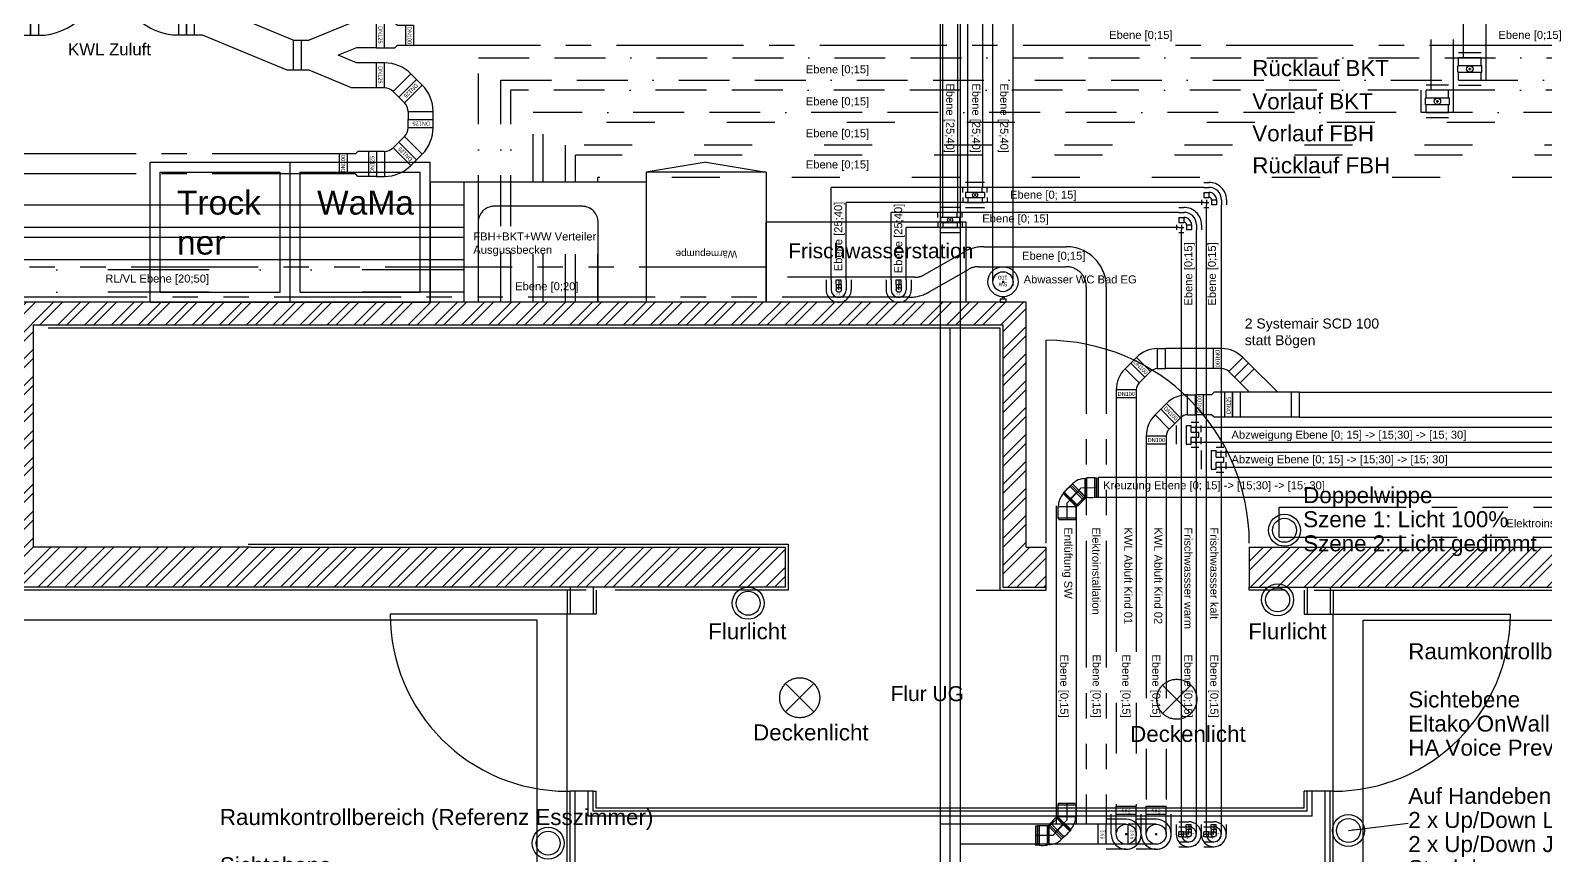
# Model space of a CAD drawing. Extents: x -4429 to 7335, y -4096 to 7109.
# Drawn here: x -209 to 549, y -2656 to -2243 of the extents above; entities that cross this region are included whole.
import ezdxf

# ---------------------------------------------------------------- set-up
doc = ezdxf.new("R2010")
doc.units = 0
doc.header["$LTSCALE"] = 2
for name, pattern in [('ACAD_ISO03W100', [30, 12, -18]), ('BORDER', [44.45, 12.7, -6.35, 12.7, -6.35, 0, -6.35]), ('CENTER', [50.8, 31.75, -6.35, 6.35, -6.35]), ('CENTERX2', [101.6, 63.5, -12.7, 12.7, -12.7]), ('DIVIDEX2', [63.5, 25.4, -12.7, 0, -12.7, 0, -12.7]), ('PHANTOM', [63.5, 31.75, -6.35, 6.35, -6.35, 6.35, -6.35]), ('PHL_THICK', [0])]:
    doc.linetypes.add(name, pattern=pattern)
doc.layers.get('0').update_dxf_attribs({"lineweight": 25})
for name, color, linetype, lineweight in [('Hilfslinien', 7, 'Continuous', 25), ('Konstruktionslinien', 4, 'Continuous', 25), ('Möbilierung ... Möbel ... Küche', 30, 'Continuous', 25), ('TGA ... Dämmung', 6, 'Continuous', 25), ('TGA ... Elektroinstallation', 30, 'PHANTOM', 25), ('TGA ... Elektroinstallation ... Beschreibung', 30, 'Continuous', 25), ('TGA ... Elektroinstallation ... Geräte', 30, 'Continuous', 25), ('TGA ... Frischwasser', 5, 'Continuous', 25), ('TGA ... Frischwasser ... Frischwasser kalt', 5, 'Continuous', 25), ('TGA ... Frischwasser ... Frischwasser warm', 1, 'Continuous', 25), ('TGA ... Heizung', 7, 'Continuous', 25), ('TGA ... Heizung ... Betonkernaktivierung ... Rücklauf', 5, 'BORDER', 25), ('TGA ... Heizung ... Betonkernaktivierung ... Vorlauf', 1, 'BORDER', 25), ('TGA ... Heizung ... Fußbodenheizung ... Rücklauf', 5, 'ACAD_ISO03W100', 25), ('TGA ... Heizung ... Fußbodenheizung ... Vorlauf', 1, 'ACAD_ISO03W100', 25), ('TGA ... Heizung ... Pufferspeicher', 7, 'Continuous', 25), ('TGA ... Heizung ... Pufferspeicher ... Rücklauf', 5, 'DIVIDEX2', 25), ('TGA ... Heizung ... Pufferspeicher ... Vorlauf', 1, 'DIVIDEX2', 25), ('TGA ... Heizung ... Wärmepumpenleitung ... Rücklauf', 5, 'FENCELINE2', 25), ('TGA ... Heizung ... Wärmepumpenleitung ... Vorlauf', 1, 'FENCELINE2', 25), ('TGA ... KWL ... Abluft', 1, 'CENTERX2', 25)]:
    doc.layers.add(name, color=color, linetype=linetype, lineweight=lineweight)
for name, color, linetype, lineweight, true_color in [('Information ... Raumbezeichnung', 20, 'Continuous', 25, 0xff5500), ('Möbilierung ... Möbel', 16, 'Continuous', 25, 0x800000), ('Möbilierung ... Türen', 16, 'Continuous', 25, 0x800000), ('Rohbau ... Holhwand', 136, 'Continuous', 25, 0x008080), ('Rohbau ... Innenputz', 216, 'Continuous', 25, 0x800080), ('Rohbau ... Mauerwerk', 12, 'Continuous', 25, 0xc40000), ('TGA ... Abwasser', 206, 'Continuous', 25, 0x55007f), ('TGA ... KWL', 160, 'Continuous', 25, 0x0055ff), ('TGA ... KWL ... Zuluft', 160, 'CENTER', 25, 0x0055ff)]:
    doc.layers.add(name, color=color, linetype=linetype, lineweight=lineweight, true_color=true_color)
doc.layers.add('TGA ... Montageraum', color=2, linetype='Continuous', lineweight=25, plot=False)
doc.styles.add('QCADDimTextStyle', font='')
doc.styles.add('textstyle0', font='ltypeshp.shx')
doc.styles.add('textstyle3', font='')
doc.styles.get('QCADDimTextStyle').set_extended_font_data('C059')
doc.styles.get('textstyle3').set_extended_font_data('Liberation Sans')
doc.linetypes.add('FENCELINE2', pattern='A,6.35,-2.54,["BOX",textstyle0,S=2.54,R=0,X=-2.54,Y=0],-2.54,25.4', length=36.83)
doc.dimstyles.new('QCADDimStyle', dxfattribs={"dimtxt": 5, "dimasz": 2.5, "dimexe": 1.25, "dimexo": 0.625, "dimtad": 1, "dimtoh": 1, "dimdec": 4, "dimdsep": 46, "dimtxsty": 'QCADDimTextStyle', "dimcen": 0.09, "dimclrt": 1, "dimadec": 0, "dimazin": 2, "dimtfac": 1, "dimtdec": 4, "dimtofl": 0, "dimtmove": 2, "dimatfit": 3, "dimfxl": 1, "dimtolj": 1, "dimtzin": 0, "dimarcsym": 0})

# ---------------------------------------------------------------- blocks, each defined once
blk = doc.blocks.new('Schmutzwasser DN100')
at = {"layer": 'Konstruktionslinien'}
for p, q in [((-0.5, 0), (0.5, 0)), ((0, -0.5), (0, 0.5))]:
    blk.add_line(p, q, dxfattribs=at)
at = {"layer": 'TGA ... Abwasser'}
blk.add_circle((0, 0), 5, dxfattribs=at)
at = {"layer": 'TGA ... Montageraum'}
for p, q in [((1.35, 10.3), (-1.35, 10.3)), ((-1.35, 8.5), (-1.35, 10.3)), ((1.35, 8.5), (-1.35, 8.5)), ((-0.5, 7.5), (-0.5, 8.5)), ((0.5, 8.5), (-0.5, 8.5)), ((0.5, 7.5), (0.5, 8.5)), ((1.35, 8.5), (1.35, 10.3)), ((0.5, 7.5), (-0.5, 7.5))]:
    blk.add_line(p, q, dxfattribs=at)
blk.add_circle((0, 0), 7.5, dxfattribs=at)
at = {"layer": 'TGA ... Abwasser', "insert": (-2.25, 2.36), "char_height": 5, "attachment_point": 1, "style": 'textstyle3'}
blk.add_mtext('\\H2;SW\\P100', dxfattribs=at)
blk = doc.blocks.new('Trockner')
at = {"layer": 'Möbilierung ... Möbel ... Küche'}
for p, q in [((5, 65), (65, 65)), ((5, 5), (5, 65)), ((65, 5), (65, 65)), ((5, 5), (65, 5))]:
    blk.add_line(p, q, dxfattribs=at)
at = {"layer": 'TGA ... Montageraum'}
for p, q in [((0, 70), (70, 70)), ((0, 0), (0, 70)), ((70, 0), (70, 70)), ((0, 0), (70, 0))]:
    blk.add_line(p, q, dxfattribs=at)
at = {"layer": 'Möbilierung ... Möbel ... Küche', "insert": (13.46, 55.86), "char_height": 12, "attachment_point": 1, "style": 'textstyle3'}
blk.add_mtext('Trock\\Pner', dxfattribs=at)
blk = doc.blocks.new('Waschmaschine')
at = {"layer": 'Möbilierung ... Möbel ... Küche'}
for p, q in [((5, 65), (65, 65)), ((5, 5), (5, 65)), ((65, 5), (65, 65)), ((5, 5), (65, 5))]:
    blk.add_line(p, q, dxfattribs=at)
at = {"layer": 'TGA ... Montageraum'}
for p, q in [((0, 0), (0, 70)), ((0, 70), (70, 70)), ((70, 0), (70, 70)), ((0, 0), (70, 0))]:
    blk.add_line(p, q, dxfattribs=at)
at = {"layer": 'Möbilierung ... Möbel ... Küche', "insert": (13.46, 55.86), "char_height": 12, "attachment_point": 1, "style": 'textstyle3'}
blk.add_mtext('WaMa', dxfattribs=at)
blk = doc.blocks.new('Schmutzwasser-DN90-Bogen 45°')
at = {"layer": 'TGA ... Abwasser', "linetype": 'PHL_THICK'}
for p, q in [((5.81, 15.8), (6.42, 16.36)), ((12.66, 8.95), (5.81, 15.8)), ((6.42, 16.36), (7.12, 16.98)), ((13.22, 9.56), (6.42, 16.36)), ((13.84, 10.26), (7.12, 16.98)), ((13.84, 10.33), (7.19, 16.98)), ((2.64, 12.14), (2.88, 12.38)), ((9, 5.77), (2.64, 12.14)), ((2.87, 12.38), (2.97, 12.93)), ((9.24, 6.01), (2.87, 12.38)), ((9.79, 6.11), (2.97, 12.93)), ((9.81, 6.13), (2.99, 12.95)), ((12.66, 8.95), (13.22, 9.56)), ((13.22, 9.56), (13.84, 10.26)), ((0, 5.77), (9, 5.77)), ((0, 0), (0, 5.77)), ((0.22, -0.86), (0, 0)), ((0, 0), (9, 0)), ((8.78, -0.86), (9, 0)), ((9, 5.77), (9.24, 6.02)), ((9, 0), (9, 5.77)), ((9.24, 6.02), (9.79, 6.11)), ((0.22, -0.86), (8.78, -0.86))]:
    blk.add_line(p, q, dxfattribs=at)
at = {"layer": 'TGA ... Abwasser', "linetype": 'CENTER'}
for p, q in [((4.5, 7.54), (10.51, 13.65)), ((4.5, -0.86), (4.5, 7.54))]:
    blk.add_line(p, q, dxfattribs=at)
at = {"layer": 'TGA ... Abwasser', "linetype": 'PHL_THICK'}
for centre, radius, start, end in [((26.73, -7.74), 31.49, 131.6131, 138.93419), ((7.15, 16.95), 0.05, 44.99974, 132.0001), ((9, 5.77), 9, 135, 180), ((3.02, 12.91), 0.05, 138.93413, 164.99968), ((-10.88, 29.87), 31.49, 311.06581, 318.3869), ((13.81, 10.29), 0.05, 317.99973, 45.00041), ((9.77, 6.16), 0.05, 284.9999, 311.06587)]:
    blk.add_arc(centre, radius, start, end, dxfattribs=at)
blk = doc.blocks.new('KWL-Bogen-90-100-Projektion')
at = {"layer": 'Konstruktionslinien'}
for p, q in [((13.5, 5), (14.5, 5)), ((14, 4.5), (14, 5.5))]:
    blk.add_line(p, q, dxfattribs=at)
at = {"layer": 'TGA ... KWL'}
for p, q in [((0, 0), (0, 10)), ((4, 10), (0, 10)), ((4, 0), (4, 10)), ((14, 10), (4, 10)), ((4, 0), (0, 0)), ((14, 0), (4, 0))]:
    blk.add_line(p, q, dxfattribs=at)
blk.add_circle((14, 5), 5, dxfattribs=at)
at = {"layer": 'TGA ... Montageraum'}
for p, q in [((14, 12.5), (4, 12.5)), ((14, -2.5), (4, -2.5))]:
    blk.add_line(p, q, dxfattribs=at)
blk.add_arc((14, 5), 7.5, 270, 90, dxfattribs=at)
at = {"layer": 'TGA ... KWL', "insert": (1, 7), "char_height": 1, "attachment_point": 1, "style": 'textstyle3'}
blk.add_mtext('KWL\\P100\\P90%%d', dxfattribs=at)
blk = doc.blocks.new('Frischwasser-Bogen 90 Projektion')
at = {"layer": 'Konstruktionslinien'}
for p in [(0, 6.25), (4.9, 6.25)]:
    blk.add_line(p, (2.3, 6.25), dxfattribs=at)
at = {"layer": 'TGA ... Dämmung'}
for p, q in [((0, 10), (4.9, 10)), ((0, 2.5), (4.9, 2.5))]:
    blk.add_line(p, q, dxfattribs=at)
blk.add_arc((4.9, 6.25), 3.75, 270, 90, dxfattribs=at)
at = {"layer": 'TGA ... Frischwasser'}
for p, q in [((0, 5), (0, 7.5)), ((2.3, 7.5), (0, 7.5)), ((2.3, 5), (0, 5)), ((2.3, 7.5), (4.9, 7.5)), ((2.3, 5), (2.3, 7.5)), ((2.3, 5), (4.9, 5))]:
    blk.add_line(p, q, dxfattribs=at)
blk.add_circle((4.9, 6.25), 1.25, dxfattribs=at)
at = {"layer": 'TGA ... Montageraum'}
for p, q in [((0, 12.5), (4.9, 12.5)), ((0, 0), (4.9, 0))]:
    blk.add_line(p, q, dxfattribs=at)
blk.add_arc((4.9, 6.25), 6.25, 270, 90, dxfattribs=at)
at = {"layer": 'TGA ... Frischwasser', "insert": (6.46, 6.89), "char_height": 2, "attachment_point": 1, "style": 'textstyle3'}
blk.add_mtext('\\H0.6;FW\\P90%%d', dxfattribs=at)
blk = doc.blocks.new('Frischwasser-T-Stück')
at = {"layer": 'TGA ... Dämmung'}
for p, q in [((-2.65, 9.45), (-2.65, 0)), ((2.35, 8.48), (6.05, 8.48)), ((4.85, 5.98), (4.85, 9.45)), ((2.35, 0.98), (6.05, 0.98)), ((4.85, 0), (4.85, 3.48))]:
    blk.add_line(p, q, dxfattribs=at)
at = {"layer": 'TGA ... Frischwasser'}
for p, q in [((-0.15, 9.45), (2.35, 9.45)), ((-0.15, 9.45), (-0.15, 0)), ((2.35, 5.98), (2.35, 9.45)), ((-0.15, 0), (2.35, 0)), ((2.35, 5.98), (6.05, 5.98)), ((2.35, 0), (2.35, 3.48)), ((2.35, 3.48), (6.05, 3.48)), ((6.05, 3.48), (6.05, 5.98))]:
    blk.add_line(p, q, dxfattribs=at)
at = {"layer": 'TGA ... Montageraum'}
for p, q in [((-5.15, 9.45), (-5.15, 0)), ((2.35, 10.98), (6.05, 10.98)), ((7.35, 5.98), (7.35, 9.45)), ((7.35, 0), (7.35, 3.48)), ((2.35, -1.52), (6.05, -1.52))]:
    blk.add_line(p, q, dxfattribs=at)
blk = doc.blocks.new('KWL-Bogen-90-200')
at = {"layer": 'TGA ... KWL'}
for p, q in [((30, 14), (30, 34)), ((34, 34), (30, 34)), ((34, 14), (34, 34)), ((34, 14), (30, 14)), ((20, 4), (0, 4)), ((0, 4), (0, 0)), ((20, 0), (0, 0)), ((20, 4), (20, 0))]:
    blk.add_line(p, q, dxfattribs=at)
for radius in [30, 10]:
    blk.add_arc((30, 4), radius, 90, 180, dxfattribs=at)
at = {"layer": 'TGA ... KWL', "insert": (5.65, 3.03), "char_height": 2, "attachment_point": 1, "style": 'textstyle3'}
blk.add_mtext('DN200', dxfattribs=at)
blk = doc.blocks.new('KWL-Bogen-45-150')
at = {"layer": 'TGA ... KWL'}
for p, q in [((6.59, 19.91), (9.42, 22.74)), ((20.03, 12.13), (9.42, 22.74)), ((17.2, 9.3), (6.59, 19.91)), ((17.2, 9.3), (20.03, 12.13)), ((15, 4), (0, 4)), ((0, 4), (0, 0)), ((15, 0), (0, 0)), ((15, 4), (15, 0))]:
    blk.add_line(p, q, dxfattribs=at)
for radius in [22.5, 7.5]:
    blk.add_arc((22.5, 4), radius, 135, 180, dxfattribs=at)
at = {"layer": 'TGA ... KWL', "insert": (3, 3), "char_height": 2, "attachment_point": 1, "style": 'textstyle3'}
blk.add_mtext('DN150', dxfattribs=at)
blk = doc.blocks.new('KWL-Luftverteiler 2-4-gegenüber')
at = {"layer": 'TGA ... KWL'}
for p, q in [((123.84, 100.44), (123.84, 108.44)), ((123.84, 108.44), (143.84, 108.44)), ((143.84, 100.44), (143.84, 108.44)), ((108.84, 64.23), (123.84, 100.44)), ((123.84, 104.44), (143.84, 104.44)), ((158.84, 64.23), (143.84, 100.44)), ((290.07, 87), (268.95, 78.25)), ((302.56, 87), (290.07, 87)), ((302.56, 74.5), (302.56, 87)), ((264.95, 78.25), (268.95, 78.25)), ((0, 72.5), (12.49, 72.5)), ((0, 60), (0, 72.5)), ((12.49, 72.5), (33.61, 63.75)), ((128.84, 60.25), (133.84, 72.32)), ((138.84, 60.25), (133.84, 72.32)), ((292.56, 74.5), (283.5, 70.75)), ((292.56, 67), (283.5, 70.75)), ((302.56, 74.5), (292.56, 74.5)), ((37.61, 63.75), (33.61, 63.75)), ((37.61, 63.75), (37.61, 48.75)), ((44.59, 63.75), (37.61, 63.75)), ((41.61, 63.75), (41.61, 48.75)), ((44.59, 63.75), (86.84, 46.25)), ((108.84, 60.25), (108.84, 64.23)), ((158.84, 60.25), (158.84, 64.23)), ((223.09, 63.75), (180.84, 46.25)), ((223.09, 63.75), (230.08, 63.75)), ((226.08, 63.75), (226.08, 48.75)), ((230.08, 63.75), (230.08, 48.75)), ((268.95, 63.25), (264.95, 63.25)), ((290.07, 54.5), (268.95, 63.25)), ((302.56, 67), (292.56, 67)), ((302.56, 54.5), (302.56, 67)), ((0, 60), (10, 60)), ((10, 60), (19.05, 56.25)), ((10, 52.5), (19.05, 56.25)), ((302.56, 54.5), (290.07, 54.5)), ((0, 52.5), (10, 52.5)), ((0, 40), (0, 52.5)), ((12.49, 40), (33.61, 48.75)), ((33.61, 48.75), (37.61, 48.75)), ((37.61, 48.75), (37.61, 48.75)), ((37.61, 48.75), (41.61, 48.75)), ((41.61, 48.75), (71.79, 36.25)), ((86.84, 46.25), (94.84, 46.25)), ((90.84, 26.25), (90.84, 46.25)), ((94.84, 26.25), (94.84, 46.25)), ((180.84, 46.25), (172.84, 46.25)), ((172.84, 26.25), (172.84, 46.25)), ((176.84, 26.25), (176.84, 46.25)), ((226.08, 48.75), (195.9, 36.25)), ((230.08, 48.75), (226.08, 48.75)), ((230.08, 48.75), (230.08, 48.75)), ((0, 40), (12.49, 40)), ((0, 32.5), (12.49, 32.5)), ((0, 20), (0, 32.5)), ((12.49, 32.5), (33.61, 23.75)), ((41.61, 23.75), (71.79, 36.25)), ((226.08, 23.75), (195.9, 36.25)), ((255.2, 32.5), (234.08, 23.75)), ((267.69, 32.5), (255.2, 32.5)), ((267.69, 20), (267.69, 32.5)), ((37.61, 23.75), (33.61, 23.75)), ((37.61, 23.75), (37.61, 8.75)), ((41.61, 23.75), (37.61, 23.75)), ((41.61, 23.75), (41.61, 8.75)), ((44.59, 8.75), (86.84, 26.25)), ((86.84, 26.25), (94.84, 26.25)), ((180.84, 26.25), (172.84, 26.25)), ((223.09, 8.75), (180.84, 26.25)), ((226.08, 23.75), (226.08, 8.75)), ((226.08, 23.75), (230.08, 23.75)), ((230.08, 23.75), (230.08, 8.75)), ((230.08, 23.75), (234.08, 23.75)), ((0, 20), (10, 20)), ((10, 20), (19.05, 16.25)), ((10, 12.5), (19.05, 16.25)), ((257.69, 20), (248.63, 16.25)), ((257.69, 12.5), (248.63, 16.25)), ((267.69, 20), (257.69, 20)), ((0, 12.5), (10, 12.5)), ((0, 0), (0, 12.5)), ((12.49, 0), (33.61, 8.75)), ((33.61, 8.75), (37.61, 8.75)), ((37.61, 8.75), (37.61, 8.75)), ((37.61, 8.75), (44.59, 8.75)), ((230.08, 8.75), (223.09, 8.75)), ((234.08, 8.75), (230.08, 8.75)), ((230.08, 8.75), (230.08, 8.75)), ((255.2, 0), (234.08, 8.75)), ((267.69, 12.5), (257.69, 12.5)), ((267.69, 0), (267.69, 12.5)), ((0, 0), (12.49, 0)), ((267.69, 0), (255.2, 0))]:
    blk.add_line(p, q, dxfattribs=at)
for name, p, rotation in [('KWL-Bogen-45-150', (242.21, 68.83), 315), ('KWL-Bogen-45-150', (252.81, 58.17), 135), ('KWL-Bogen-90-200', (128.84, 60.25), 180)]:
    blk.add_blockref(name, p, dxfattribs=dict(at, rotation=rotation))
at = {"layer": 'TGA ... KWL', "yscale": -1}
blk.add_blockref('KWL-Bogen-90-200', (138.84, 60.25), dxfattribs=at)
blk = doc.blocks.new('Frischwasser-Bogen 90')
at = {"layer": 'TGA ... Dämmung'}
for p, q in [((3.74, 8.84), (6.24, 8.84)), ((-2.5, 0), (-2.5, 2.5)), ((3.74, 1.34), (6.24, 1.34)), ((5, 0), (5, 2.5))]:
    blk.add_line(p, q, dxfattribs=at)
blk.add_arc((3.79, 2.55), 6.29, 90.75584, 180.75584, dxfattribs=at)
at = {"layer": 'TGA ... Frischwasser'}
for p, q in [((0, 0), (0, 2.5)), ((0, 2.5), (2.5, 2.5)), ((0, 0), (2.5, 0)), ((2.5, 0), (2.5, 2.5)), ((3.74, 6.34), (6.24, 6.34)), ((3.75, 3.84), (3.74, 6.34)), ((3.74, 3.84), (6.24, 3.84)), ((6.24, 6.34), (6.24, 3.84))]:
    blk.add_line(p, q, dxfattribs=at)
for radius, start, end in [(3.79, 90.75584, 180.75584), (1.3, 91.99812, 181.99812)]:
    blk.add_arc((3.79, 2.55), radius, start, end, dxfattribs=at)
at = {"layer": 'TGA ... Montageraum'}
for p, q in [((3.74, 11.34), (6.24, 11.34)), ((-5, 0), (-5, 2.5)), ((7.5, 0), (7.5, 2.5)), ((3.74, -1.16), (6.24, -1.16))]:
    blk.add_line(p, q, dxfattribs=at)
blk.add_arc((3.79, 2.55), 8.79, 90.75584, 180.75584, dxfattribs=at)
blk = doc.blocks.new('Frischwasser-T-Stück Projektion')
at = {"layer": 'Konstruktionslinien'}
for p, q in [((0.6, 4.73), (1.6, 4.73)), ((1.1, 4.23), (1.1, 5.23))]:
    blk.add_line(p, q, dxfattribs=at)
at = {"layer": 'TGA ... Dämmung'}
for p, q in [((-2.65, 9.45), (-2.65, 0)), ((-0.15, 8.26), (-2.65, 8.26)), ((2.35, 8.26), (4.85, 8.26)), ((4.85, 0), (4.85, 9.45)), ((-0.15, 1.19), (-2.65, 1.19)), ((2.35, 1.19), (4.85, 1.19))]:
    blk.add_line(p, q, dxfattribs=at)
at = {"layer": 'TGA ... Frischwasser'}
for p, q in [((-0.15, 9.45), (2.35, 9.45)), ((-0.15, 9.45), (-0.15, 0)), ((2.35, 0), (2.35, 9.45)), ((-0.15, 0), (2.35, 0))]:
    blk.add_line(p, q, dxfattribs=at)
blk.add_circle((1.1, 4.73), 1.25, dxfattribs=at)
at = {"layer": 'TGA ... Montageraum'}
for p, q in [((-5.15, 9.45), (-5.15, 0)), ((-0.15, 10.76), (-2.65, 10.76)), ((2.35, 10.76), (4.85, 10.76)), ((7.35, 0), (7.35, 9.45)), ((-0.15, -1.31), (-2.65, -1.31)), ((2.35, -1.31), (4.85, -1.31))]:
    blk.add_line(p, q, dxfattribs=at)
blk = doc.blocks.new('Wärmepumpe 62K3')
at = {"layer": 'TGA ... Heizung'}
for p, q in [((0, 50), (0, 700)), ((0, 700), (600, 700)), ((600, 50), (600, 700)), ((0, 50), (600, 50)), ((300, 0), (0, 50)), ((300, 0), (600, 50)), ((600, 50), (600, 50))]:
    blk.add_line(p, q, dxfattribs=at)
at = {"layer": 'TGA ... Heizung', "insert": (452.6, 476.5), "char_height": 35, "attachment_point": 3, "style": 'textstyle3'}
blk.add_mtext('Wärmepumpe', dxfattribs=at)
blk = doc.blocks.new('Heizung-T-Stück Projektion')
at = {"layer": 'Konstruktionslinien'}
for p, q in [((0.96, 6.05), (2.24, 6.05)), ((1.6, 5.41), (1.6, 6.69))]:
    blk.add_line(p, q, dxfattribs=at)
at = {"layer": 'TGA ... Dämmung'}
for p, q in [((-4, 11.65), (-4, 0.45)), ((-4, 11.65), (0, 11.65)), ((3.2, 11.65), (7.2, 11.65)), ((7.2, 0.45), (7.2, 11.65)), ((-4, 0.45), (0, 0.45)), ((3.2, 0.45), (7.2, 0.45))]:
    blk.add_line(p, q, dxfattribs=at)
at = {"layer": 'TGA ... Frischwasser'}
for p, q in [((0, 12.1), (3.2, 12.1)), ((0, 12.1), (0, 0)), ((3.2, 0), (3.2, 12.1)), ((0, 0), (3.2, 0))]:
    blk.add_line(p, q, dxfattribs=at)
blk.add_circle((1.6, 6.05), 1.6, dxfattribs=at)
at = {"layer": 'TGA ... Montageraum'}
for p, q in [((-6.5, 11.65), (-6.5, 0.45)), ((-4, 14.15), (7.2, 14.15)), ((9.7, 0.45), (9.7, 11.65)), ((-4, -2.05), (7.2, -2.05))]:
    blk.add_line(p, q, dxfattribs=at)
blk = doc.blocks.new('KWL-Bogen-45-125')
at = {"layer": 'TGA ... KWL'}
for p, q in [((8.32, 20.09), (5.49, 17.26)), ((14.33, 8.42), (5.49, 17.26)), ((17.16, 11.25), (8.32, 20.09)), ((14.33, 8.42), (17.16, 11.25)), ((12.5, 4), (0, 4)), ((0, 4), (0, 0)), ((12.5, 0), (0, 0)), ((12.5, 4), (12.5, 0))]:
    blk.add_line(p, q, dxfattribs=at)
for radius in [18.75, 6.25]:
    blk.add_arc((18.75, 4), radius, 135, 180, dxfattribs=at)
at = {"layer": 'TGA ... KWL', "insert": (1.65, 3.03), "char_height": 2, "attachment_point": 1, "style": 'textstyle3'}
blk.add_mtext('DN125', dxfattribs=at)
blk = doc.blocks.new('KWL-Bogen-4x45-125')
at = {"layer": 'TGA ... KWL ... Abluft'}
for p, rotation in [((0, 56.81), 270), ((20.09, 48.49), 225), ((28.41, 28.41), 180), ((20.09, 8.32), 135)]:
    blk.add_blockref('KWL-Bogen-45-125', p, dxfattribs=dict(at, rotation=rotation))
blk = doc.blocks.new('KWL-Reduktion-125-100')
at = {"layer": 'TGA ... KWL'}
for p, q in [((1.25, 14.5), (1.25, 18.5)), ((1.25, 18.5), (11.25, 18.5)), ((11.25, 14.5), (11.25, 18.5)), ((0, 9.25), (1.25, 10.5)), ((0, 4), (0, 9.25)), ((1.25, 14.5), (11.25, 14.5)), ((1.25, 10.5), (1.25, 14.5)), ((11.25, 10.5), (11.25, 14.5)), ((11.25, 10.5), (12.5, 9.25)), ((12.5, 4), (12.5, 9.25)), ((12.5, 4), (0, 4)), ((0, 0), (0, 4)), ((12.5, 0), (0, 0)), ((12.5, 0), (12.5, 4))]:
    blk.add_line(p, q, dxfattribs=at)
at = {"layer": 'TGA ... KWL', "char_height": 2, "attachment_point": 1, "style": 'textstyle3'}
for s, insert in [('DN100', (2, 17.59)), ('DN125', (1.65, 3.03))]:
    blk.add_mtext(s, dxfattribs=dict(at, insert=insert))
blk = doc.blocks.new('Waschbecken 60x48')
for p, q in [((40, 30), (0, 30)), ((0, -30), (0, 30)), ((48, -22), (48, 22)), ((0, -30), (40, -30))]:
    blk.add_line(p, q)
for centre, start, end in [((40, 22), 0, 90), ((40, -22), 270, 0)]:
    blk.add_arc(centre, 8, start, end)
blk = doc.blocks.new('KWL-Y-Stück-45-125-100')
at = {"layer": 'TGA ... KWL'}
for p, q in [((0, 33.5), (12.5, 33.5)), ((0, 29.5), (0, 33.5)), ((12.5, 29.5), (12.5, 33.5)), ((20.04, 32.62), (12.5, 25.08)), ((20.04, 32.62), (27.11, 25.55)), ((0, 29.5), (12.5, 29.5)), ((0, 4), (0, 29.5)), ((12.5, 4), (12.5, 29.5)), ((27.11, 25.55), (12.5, 10.94)), ((17.21, 29.79), (24.28, 22.72)), ((0, 4), (12.5, 4)), ((0, 0), (0, 4)), ((0, 0), (12.5, 0)), ((12.5, 0), (12.5, 4))]:
    blk.add_line(p, q, dxfattribs=at)
blk = doc.blocks.new('KWL-Bogen-45-100')
at = {"layer": 'TGA ... KWL'}
for p, q in [((4.39, 14.61), (7.22, 17.44)), ((14.29, 10.36), (7.22, 17.44)), ((11.46, 7.54), (4.39, 14.61)), ((11.46, 7.54), (14.29, 10.36)), ((10, 4), (0, 4)), ((0, 4), (0, 0)), ((10, 0), (0, 0)), ((10, 4), (10, 0))]:
    blk.add_line(p, q, dxfattribs=at)
for radius in [15, 5]:
    blk.add_arc((15, 4), radius, 135, 180, dxfattribs=at)
at = {"layer": 'TGA ... KWL', "insert": (0.65, 3.03), "char_height": 2, "attachment_point": 1, "style": 'textstyle3'}
blk.add_mtext('DN100', dxfattribs=at)
blk = doc.blocks.new('KWL-Bogen 2x45 100')
at = {"layer": 'TGA ... KWL ... Abluft'}
for p, rotation in [((-14.66, 24.66), 270), ((2.78, 17.44), 225)]:
    blk.add_blockref('KWL-Bogen-45-100', p, dxfattribs=dict(at, rotation=rotation))
blk = doc.blocks.new('EL-Taster')
at = {"layer": 'TGA ... Elektroinstallation ... Geräte'}
for radius in [8, 6]:
    blk.add_circle((0, 0), radius, dxfattribs=at)
blk = doc.blocks.new('EL-Licht')
at = {"layer": 'TGA ... Elektroinstallation'}
for p, q in [((7.07, -7.07), (-7.07, 7.07)), ((-7.07, -7.07), (7.07, 7.07))]:
    blk.add_line(p, q, dxfattribs=at)
blk.add_circle((0, 0), 10, dxfattribs=at)
blk = doc.blocks.new('EL-Licht-Decke')
at = {"layer": 'TGA ... Elektroinstallation ... Geräte'}
blk.add_blockref('EL-Licht', (0, 0), dxfattribs=at)
at = {"layer": 'TGA ... Elektroinstallation ... Beschreibung', "insert": (-23.31, -13.33), "char_height": 8, "attachment_point": 1, "line_spacing_factor": 0.903614, "style": 'textstyle3'}
blk.add_mtext('Deckenlicht', dxfattribs=at)

msp = doc.modelspace()

# ---------------------------------------------------------------- hatches: boundary and pattern name
at = {"layer": 'Rohbau ... Mauerwerk', "transparency": 33554687}
h = msp.add_hatch(dxfattribs=at)
h.set_pattern_fill('ANSI32', color=256, style=0, pattern_type=0)
h.paths.add_polyline_path([(289, -2379.5), (-219, -2379.5), (-219, -2502), (-388, -2502), (-388, -2522), (-219, -2522), (-201.5, -2522), (-98.5, -2522), (168.5, -2522), (168.5, -2502), (-98.5, -2502), (-207.5, -2502), (-207.5, -2391), (277.5, -2391), (277.5, -2522), (299, -2522), (299, -2502), (289, -2502)], flags=0)
h = msp.add_hatch(dxfattribs=at)
h.set_pattern_fill('ANSI32', color=256, style=0, pattern_type=0)
h.paths.add_polyline_path([(400.5, -2502), (400.5, -2522), (890, -2522), (890, -2502)], flags=0)

# ---------------------------------------------------------------- linework, layer by layer
at = {"layer": 'Hilfslinien'}
msp.add_line((251, -2976), (251, -2392.5), dxfattribs=at)
at = {"layer": 'Möbilierung ... Türen'}
for p, q in [((299, -2500), (299, -2398.5)), ((59.5, -2535.5), (-29, -2535.5)), ((59.5, -2624), (59.5, -2535.5)), ((442.5, -2624), (442.5, -2535.5)), ((442.5, -2535.5), (531, -2535.5))]:
    msp.add_line(p, q, dxfattribs=at)
for centre, radius, start, end in [((299, -2500), 101.5, 0, 90), ((59.5, -2535.5), 88.5, 180, 270), ((442.5, -2535.5), 88.5, 270, 0)]:
    msp.add_arc(centre, radius, start, end, dxfattribs=at)
at = {"layer": 'Rohbau ... Holhwand'}
for p, q in [((61, -2522), (61, -2535.5)), ((72.5, -2522), (72.5, -2535.5)), ((429.5, -2522), (429.5, -2535.5)), ((441, -2522), (441, -2535.5)), ((72.5, -2535.5), (61, -2535.5)), ((429.5, -2535.5), (441, -2535.5)), ((61, -2867.5), (61, -2624)), ((72.5, -2624), (61, -2624)), ((63.5, -2877.5), (63.5, -2624)), ((70, -2636.5), (70, -2624)), ((72.5, -2634), (72.5, -2624)), ((429.5, -2634), (429.5, -2624)), ((441, -2624), (429.5, -2624)), ((432, -2636.5), (432, -2624)), ((438.5, -2877.5), (438.5, -2624)), ((441, -2867.5), (441, -2624)), ((429.5, -2634), (72.5, -2634)), ((432, -2636.5), (70, -2636.5))]:
    msp.add_line(p, q, dxfattribs=at)
at = {"layer": 'Rohbau ... Innenputz'}
for p, q in [((276, -2392.5), (-200, -2392.5)), ((276, -2523.5), (276, -2392.5)), ((-100, -2500.5), (170, -2500.5)), ((170, -2500.5), (170, -2523.5)), ((299, -2513), (299, -2511.5)), ((299, -2523.5), (299, -2522)), ((400.5, -2523.5), (400.5, -2522)), ((69, -2523.5), (-220.5, -2523.5)), ((59.5, -2523.5), (59.5, -2535.5)), ((74, -2523.5), (74, -2535.5)), ((170, -2523.5), (83.5, -2523.5)), ((264, -2523.5), (299, -2523.5)), ((418.5, -2523.5), (400.5, -2523.5)), ((428, -2523.5), (428, -2535.5)), ((433, -2523.5), (888.5, -2523.5)), ((442.5, -2523.5), (442.5, -2535.5)), ((61, -2535.5), (59.5, -2535.5)), ((74, -2535.5), (72.5, -2535.5)), ((428, -2535.5), (429.5, -2535.5)), ((441, -2535.5), (442.5, -2535.5)), ((59.5, -2867.5), (59.5, -2624)), ((59.5, -2624), (61, -2624)), ((72.5, -2624), (74, -2624)), ((74, -2632.5), (74, -2624)), ((429.5, -2624), (428, -2624)), ((428, -2632.5), (428, -2624)), ((442.5, -2624), (441, -2624)), ((442.5, -2867.5), (442.5, -2624)), ((428, -2632.5), (74, -2632.5))]:
    msp.add_line(p, q, dxfattribs=at)
at = {"layer": 'Rohbau ... Mauerwerk'}
for p, q in [((289, -2379.5), (-219, -2379.5)), ((289, -2502), (289, -2379.5)), ((277.5, -2391), (-207.5, -2391)), ((-207.5, -2391), (-207.5, -2502)), ((277.5, -2522), (277.5, -2391)), ((-98.5, -2502), (-207.5, -2502)), ((-98.5, -2502), (168.5, -2502)), ((168.5, -2502), (168.5, -2522)), ((289, -2502), (299, -2502)), ((299, -2522), (299, -2502)), ((400.5, -2502), (400.5, -2522)), ((400.5, -2502), (890, -2502)), ((-201.5, -2522), (-219, -2522)), ((-98.5, -2522), (-201.5, -2522)), ((168.5, -2522), (-98.5, -2522)), ((277.5, -2522), (299, -2522)), ((400.5, -2522), (890, -2522))]:
    msp.add_line(p, q, dxfattribs=at)
at = {"layer": 'TGA ... Abwasser'}
for p, q in [((246, -2048), (246, -2952.52)), ((256, -2048), (256, -2952.52)), ((272.38, -2369.04), (272.38, -2058.3)), ((282.38, -2371.2), (282.38, -2060.3)), ((325.08, -2467), (844.2, -2467)), ((325.08, -2477), (840.06, -2477)), ((304, -2481.23), (304, -2640.5)), ((314, -2481.23), (314, -2640.5))]:
    msp.add_line(p, q, dxfattribs=at)
at = {"layer": 'TGA ... Elektroinstallation'}
for p, q in [((238.2, -2365.66), (257.74, -2354.38)), ((267.74, -2351.7), (309, -2351.7)), ((159, -2362), (-213.21, -2362)), ((159, -2367), (159, -2362)), ((240.52, -2374.32), (260.06, -2363.04)), ((265.06, -2361.7), (309, -2361.7)), ((233.2, -2367), (159, -2367)), ((230.52, -2377), (-213.21, -2377)), ((319, -2371.7), (319, -2640.5)), ((329, -2371.7), (329, -2640.5)), ((415.5, -2497), (415.5, -2482)), ((415.5, -2482), (722.44, -2482)), ((415.5, -2497), (770.16, -2497))]:
    msp.add_line(p, q, dxfattribs=at)
for centre, radius, start, end in [((267.74, -2371.7), 20, 90, 120), ((309, -2371.7), 20, 0, 90), ((265.06, -2371.7), 10, 90, 120), ((309, -2371.7), 10, 0, 90), ((233.2, -2357), 10, 270, 300), ((230.52, -2357), 20, 270, 300)]:
    msp.add_arc(centre, radius, start, end, dxfattribs=at)
at = {"layer": 'TGA ... Elektroinstallation ... Beschreibung'}
for p, q in [((44.5, -2538.5), (-371.5, -2538.5)), ((44.5, -2959.5), (44.5, -2538.5))]:
    msp.add_line(p, q, dxfattribs=at)
at = {"layer": 'TGA ... Elektroinstallation ... Geräte'}
for p, q in [((457.5, -2538.5), (873.5, -2538.5)), ((457.5, -2955), (457.5, -2538.5))]:
    msp.add_line(p, q, dxfattribs=at)
at = {"layer": 'TGA ... Frischwasser'}
for p, q in [((379, -2330.79), (379, -2640.6)), ((386.5, -2330.79), (386.5, -2452)), ((386.5, -2462), (386.5, -2640.6))]:
    msp.add_line(p, q, dxfattribs=at)
at = {"layer": 'TGA ... Frischwasser ... Frischwasser kalt'}
for p, q in [((259.88, -2322.05), (259.88, -2058.3)), ((267.38, -2322.05), (267.38, -2058.3)), ((377.8, -2322.05), (191.5, -2322.05)), ((191.5, -2368.35), (191.5, -2322.05)), ((377.8, -2329.55), (199, -2329.55)), ((199, -2368.35), (199, -2329.55)), ((386.5, -2454.5), (675.05, -2454.5)), ((386.5, -2462), (675.05, -2462))]:
    msp.add_line(p, q, dxfattribs=at)
at = {"layer": 'TGA ... Frischwasser ... Frischwasser warm'}
for p, q in [((247.38, -2334.55), (247.38, -2114.47)), ((254.88, -2334.55), (254.88, -2114.47)), ((247.38, -2334.55), (221.5, -2334.55)), ((221.5, -2368.35), (221.5, -2334.55)), ((365.3, -2334.55), (254.88, -2334.55)), ((365.3, -2342.05), (229, -2342.05)), ((229, -2368.35), (229, -2342.05)), ((366.5, -2343.29), (366.5, -2640.5)), ((374, -2343.29), (374, -2640.6)), ((374, -2442), (677.55, -2442)), ((374, -2449.5), (677.55, -2449.5))]:
    msp.add_line(p, q, dxfattribs=at)
at = {"layer": 'TGA ... Heizung'}
for p, q in [((99, -2319.5), (-9, -2319.5)), ((-9, -2319.5), (-9, -2379.5)), ((7.8, -2319.5), (7.8, -2379.5)), ((259, -2339.5), (159, -2339.5)), ((159, -2379.5), (159, -2339.5)), ((159, -2379.5), (159, -2339.5)), ((259, -2379.5), (259, -2339.5))]:
    msp.add_line(p, q, dxfattribs=at)
at = {"layer": 'TGA ... Heizung ... Betonkernaktivierung ... Rücklauf'}
for p, q in [((507.66, -2257.25), (507.66, -2090.94)), ((518.86, -2257.25), (518.86, -2090.94)), ((15.1, -2257.25), (717.44, -2257.25)), ((15.1, -2379.5), (15.1, -2257.25)), ((26.3, -2268.45), (706.24, -2268.45)), ((26.3, -2379.5), (26.3, -2268.45))]:
    msp.add_line(p, q, dxfattribs=at)
at = {"layer": 'TGA ... Heizung ... Betonkernaktivierung ... Vorlauf'}
for p, q in [((491.46, -2273.45), (491.46, -2090.94)), ((502.66, -2273.45), (502.66, -2090.94)), ((701.24, -2273.45), (31.3, -2273.45)), ((31.3, -2379.5), (31.3, -2273.45)), ((690.04, -2284.65), (42.5, -2284.65))]:
    msp.add_line(p, q, dxfattribs=at)
at = {"layer": 'TGA ... Heizung ... Fußbodenheizung ... Rücklauf'}
for p, q in [((627.05, -2305.85), (63.7, -2305.85)), ((63.7, -2379.5), (63.7, -2305.85)), ((615.85, -2317.05), (74.9, -2317.05)), ((74.9, -2379.5), (74.9, -2317.05))]:
    msp.add_line(p, q, dxfattribs=at)
at = {"layer": 'TGA ... Heizung ... Fußbodenheizung ... Vorlauf'}
for p, q in [((42.5, -2379.5), (42.5, -2284.65)), ((643.25, -2289.65), (47.5, -2289.65)), ((47.5, -2379.5), (47.5, -2289.65)), ((632.05, -2300.85), (58.7, -2300.85)), ((58.7, -2379.5), (58.7, -2300.85))]:
    msp.add_line(p, q, dxfattribs=at)
at = {"layer": 'TGA ... Heizung ... Pufferspeicher ... Rücklauf'}
msp.add_line((7.8, -2363.3), (-235.2, -2363.3), dxfattribs=at)
at = {"layer": 'TGA ... Heizung ... Pufferspeicher ... Vorlauf'}
msp.add_line((7.8, -2374.5), (-224, -2374.5), dxfattribs=at)
at = {"layer": 'TGA ... Heizung ... Wärmepumpenleitung ... Rücklauf'}
for p, q in [((7.8, -2347.1), (-371.8, -2347.1)), ((7.8, -2358.3), (-383, -2358.3))]:
    msp.add_line(p, q, dxfattribs=at)
at = {"layer": 'TGA ... Heizung ... Wärmepumpenleitung ... Vorlauf'}
for p, q in [((7.8, -2330.9), (-355.6, -2330.9)), ((7.8, -2342.1), (-366.8, -2342.1))]:
    msp.add_line(p, q, dxfattribs=at)
at = {"layer": 'TGA ... KWL ... Abluft'}
for p, q in [((382.68, -2402.67), (358.66, -2402.67)), ((382.68, -2412.67), (358.66, -2412.67)), ((334, -2427.33), (334, -2631.5)), ((344, -2427.33), (344, -2631.5)), ((425.66, -2424.5), (678.8, -2424.5)), ((425.66, -2437), (678.8, -2437)), ((349, -2450.41), (349, -2631.5)), ((359, -2450.41), (359, -2631.5)), ((246, -2640.5), (246, -2766)), ((325, -2640.5), (246, -2640.5)), ((256, -2650.5), (256, -2766)), ((325, -2650.5), (256, -2650.5))]:
    msp.add_line(p, q, dxfattribs=at)
at = {"layer": 'TGA ... KWL ... Zuluft'}
for p, q in [((-17.39, -2251), (760.51, -2251)), ((-54.39, -2305.31), (-308.34, -2305.31)), ((-54.39, -2315.31), (-308.34, -2315.31))]:
    msp.add_line(p, q, dxfattribs=at)

# ---------------------------------------------------------------- block references
at = {"layer": 'Möbilierung ... Möbel'}
for name, p in [('Trockner', (-149, -2379.5)), ('Waschmaschine', (-79, -2379.5))]:
    msp.add_blockref(name, p, dxfattribs=at)
at = {"layer": 'Rohbau ... Holhwand', "rotation": 180}
msp.add_blockref('Schmutzwasser DN100', (277.38, -2369.2), dxfattribs=at)
at = {"layer": 'TGA ... Abwasser'}
for p, rotation in [((307.99, -2474.38), 315), ((305, -2487.32), 360), ((310.76, -2643.95), 135), ((313.75, -2631), 180)]:
    msp.add_blockref('Schmutzwasser-DN90-Bogen 45°', p, dxfattribs=dict(at, rotation=rotation))
at = {"layer": 'TGA ... Elektroinstallation', "rotation": 90}
msp.add_blockref('Waschbecken 60x48', (45, -2379.5), dxfattribs=at)
at = {"layer": 'TGA ... Elektroinstallation'}
for p in [(418.11, -2493.51), (150, -2530), (414.67, -2528.24), (450.06, -2643.66), (50, -2650)]:
    msp.add_blockref('EL-Taster', p, dxfattribs=at)
at = {"layer": 'TGA ... Elektroinstallation ... Geräte'}
for p in [(175.75, -2577.25), (364.25, -2578)]:
    msp.add_blockref('EL-Licht-Decke', p, dxfattribs=at)
at = {"layer": 'TGA ... Frischwasser', "rotation": 270}
for p in [(364, -2640.6), (376.5, -2640.6)]:
    msp.add_blockref('Frischwasser-Bogen 90 Projektion', p, dxfattribs=at)
at = {"layer": 'TGA ... Frischwasser'}
for p in [(365.35, -2651.75), (377.85, -2651.75)]:
    msp.add_blockref('Frischwasser-Bogen 90 Projektion', p, dxfattribs=at)
at = {"layer": 'TGA ... Frischwasser ... Frischwasser kalt'}
for p in [(369.15, -2450.48), (381.65, -2462.98)]:
    msp.add_blockref('Frischwasser-T-Stück', p, dxfattribs=at)
at = {"layer": 'TGA ... Frischwasser ... Frischwasser warm', "rotation": 270}
for p in [(258.69, -2324.7), (246.19, -2337.2)]:
    msp.add_blockref('Frischwasser-T-Stück Projektion', p, dxfattribs=at)
at = {"layer": 'TGA ... Heizung', "rotation": 270}
for p in [(189, -2368.35), (219, -2368.35)]:
    msp.add_blockref('Frischwasser-Bogen 90 Projektion', p, dxfattribs=at)
at = {"layer": 'TGA ... Heizung ... Fußbodenheizung ... Rücklauf', "xscale": 0.1, "yscale": 0.1, "rotation": 180}
msp.add_blockref('Wärmepumpe 62K3', (159, -2309.5), dxfattribs=at)
at = {"layer": 'TGA ... KWL'}
msp.add_blockref('KWL-Bogen-4x45-125', (-35.89, -2316.56), dxfattribs=at)
at = {"layer": 'TGA ... KWL', "rotation": 270}
for p in [(377.8, -2324.55), (365.3, -2337.05)]:
    msp.add_blockref('Frischwasser-Bogen 90', p, dxfattribs=at)
at = {"layer": 'TGA ... KWL ... Abluft'}
for name, p, rotation in [('KWL-Bogen 2x45 100', (358.66, -2412.67), 90), ('KWL-Bogen-45-100', (382.68, -2402.67), 270), ('KWL-Y-Stück-45-125-100', (425.66, -2437), 90), ('KWL-Bogen 2x45 100', (373.66, -2435.75), 90), ('KWL-Reduktion-125-100', (392.16, -2437), 90)]:
    msp.add_blockref(name, p, dxfattribs=dict(at, rotation=rotation))
at = {"layer": 'TGA ... KWL ... Zuluft'}
for name, p in [('KWL-Luftverteiler 2-4-gegenüber', (-303.58, -2272.25)), ('KWL-Bogen-90-100-Projektion', (325, -2650.5)), ('KWL-Bogen-90-100-Projektion', (340, -2650.5))]:
    msp.add_blockref(name, p, dxfattribs=at)
for name, p, rotation in [('KWL-Reduktion-125-100', (-35.89, -2239.75), 270), ('KWL-Reduktion-125-100', (-35.89, -2316.56), 90), ('KWL-Bogen-90-100-Projektion', (334, -2631.5), 270), ('KWL-Bogen-90-100-Projektion', (349, -2631.5), 270)]:
    msp.add_blockref(name, p, dxfattribs=dict(at, rotation=rotation))
at = {"layer": 'TGA ... Montageraum', "rotation": 90}
for p in [(516.81, -2264.45), (500.61, -2280.65)]:
    msp.add_blockref('Heizung-T-Stück Projektion', p, dxfattribs=at)

# ---------------------------------------------------------------- texts
at = {"layer": 'Information ... Raumbezeichnung', "insert": (221.19, -2571.45), "char_height": 7.5, "attachment_point": 1, "style": 'textstyle3'}
msp.add_mtext('Flur UG', dxfattribs=at)
at = {"layer": 'TGA ... Abwasser', "char_height": 4, "attachment_point": 1, "rotation": 270, "style": 'textstyle3'}
for s, insert in [('Ebene [25;40] ', (280, -2270)), ('Entlüftung SW', (312, -2492)), ('Ebene [0;15] ', (310, -2555.54))]:
    msp.add_mtext(s, dxfattribs=dict(at, insert=insert))
at = {"layer": 'TGA ... Abwasser', "char_height": 4, "style": 'textstyle3'}
for s, insert, attachment_point in [('Abwasser WC Bad EG', (344.21, -2366.05), 3), ('Kreuzung Ebene [0; 15] -> [15;30] -> [15; 30] ', (327.42, -2469), 1)]:
    msp.add_mtext(s, dxfattribs=dict(at, insert=insert, attachment_point=attachment_point))
at = {"layer": 'TGA ... Elektroinstallation', "char_height": 4, "attachment_point": 1, "style": 'textstyle3'}
for s, insert in [('Ebene [0;15] ', (286.9, -2354.22)), ('Ebene [0;20] ', (33.49, -2369.48)), ('Elektroinstallation Ebene [0;30] ', (529, -2488))]:
    msp.add_mtext(s, dxfattribs=dict(at, insert=insert))
at = {"layer": 'TGA ... Elektroinstallation', "char_height": 4, "attachment_point": 1, "rotation": 270, "style": 'textstyle3'}
for s, insert in [('Elektroinstallation', (326, -2492)), ('Ebene [0;15] ', (326.2, -2555.54))]:
    msp.add_mtext(s, dxfattribs=dict(at, insert=insert))
at = {"layer": 'TGA ... Elektroinstallation ... Beschreibung', "char_height": 8, "attachment_point": 1, "line_spacing_factor": 0.903614, "style": 'textstyle3'}
for s, insert in [('Doppelwippe\\PSzene 1: Licht 100%\\PSzene 2: Licht gedimmt\\P', (427.45, -2471.92)), ('Flurlicht', (130, -2540)), ('Flurlicht', (400, -2540)), ('Raumkontrollbereich (Referenz Esszimmer)\\P\\PSichtebene\\PEltako OnWall Tablethalterung (Elektronikdose)\\PHA Voice Preview\\P\\PAuf Handebene\\P2 x Up/Down Licht\\P2 x Up/Down Jalousie\\PSteckdose\\P\\PBodenebene\\PSteckdose', (480, -2550)), ('Raumkontrollbereich (Referenz Esszimmer)\\P\\PSichtebene\\PEltako OnWall Tablethalterung (Elektronikdose)\\PHA Voice Preview\\P\\PAuf Handebene\\P2 x Up/Down Licht\\P2 x Up/Down Jalousie\\PSteckdose\\P\\PBodenebene\\PSteckdose', (-114.12, -2632.9))]:
    msp.add_mtext(s, dxfattribs=dict(at, insert=insert))
at = {"layer": 'TGA ... Frischwasser ... Frischwasser kalt', "char_height": 4, "attachment_point": 1, "style": 'textstyle3'}
for s, insert, rotation in [('Ebene [25;40] ', (266, -2270), 270), ('Ebene [25;40] ', (193, -2364), 90), ('Ebene [0;15] ', (379.81, -2381.17), 90), ('Frischwassser kalt', (385, -2492), 270), ('Ebene [0;15] ', (385, -2555.54), 270)]:
    msp.add_mtext(s, dxfattribs=dict(at, insert=insert, rotation=rotation))
for s, insert in [('Ebene [0; 15]', (280.87, -2323.69)), ('Abzweig Ebene [0; 15] -> [15;30] -> [15; 30] ', (391.59, -2456))]:
    msp.add_mtext(s, dxfattribs=dict(at, insert=insert))
at = {"layer": 'TGA ... Frischwasser ... Frischwasser warm', "char_height": 4, "attachment_point": 1, "style": 'textstyle3'}
for s, insert, rotation in [('Ebene [25;40] ', (253, -2270), 270), ('Ebene [25;40] ', (223, -2365), 90), ('Ebene [0;15] ', (368, -2381.17), 90), ('Frischwassser warm', (372, -2492), 270), ('Ebene [0;15] ', (372, -2555.54), 270)]:
    msp.add_mtext(s, dxfattribs=dict(at, insert=insert, rotation=rotation))
for s, insert in [('Ebene [0; 15]', (267, -2335.55)), ('Abzweigung Ebene [0; 15] -> [15;30] -> [15; 30] ', (391.59, -2443.71))]:
    msp.add_mtext(s, dxfattribs=dict(at, insert=insert))
at = {"layer": 'TGA ... Heizung', "attachment_point": 1, "style": 'textstyle3'}
for s, insert, char_height in [('FBH+BKT+WW Verteiler\\PAusgussbecken', (12.58, -2344.58), 4), ('Frischwasserstation', (170, -2350), 7.5)]:
    msp.add_mtext(s, dxfattribs=dict(at, insert=insert, char_height=char_height))
at = {"layer": 'TGA ... Heizung ... Betonkernaktivierung ... Rücklauf', "attachment_point": 1, "style": 'textstyle3'}
for s, insert, char_height in [('Ebene [0;15] ', (178.81, -2260.99), 4), ('Rücklauf BKT', (402, -2258.37), 8), ('Rücklauf FBH', (402, -2307), 8)]:
    msp.add_mtext(s, dxfattribs=dict(at, insert=insert, char_height=char_height))
at = {"layer": 'TGA ... Heizung ... Betonkernaktivierung ... Vorlauf', "attachment_point": 1, "style": 'textstyle3'}
for s, insert, char_height in [('Ebene [0;15] ', (178.81, -2277.02), 4), ('Vorlauf BKT', (402, -2275), 8), ('Vorlauf FBH', (402, -2291), 8)]:
    msp.add_mtext(s, dxfattribs=dict(at, insert=insert, char_height=char_height))
at = {"layer": 'TGA ... Heizung ... Fußbodenheizung ... Rücklauf', "insert": (178.81, -2308.57), "char_height": 4, "attachment_point": 1, "style": 'textstyle3'}
msp.add_mtext('Ebene [0;15] ', dxfattribs=at)
at = {"layer": 'TGA ... Heizung ... Fußbodenheizung ... Vorlauf', "insert": (178.81, -2292.95), "char_height": 4, "attachment_point": 1, "style": 'textstyle3'}
msp.add_mtext('Ebene [0;15] ', dxfattribs=at)
at = {"layer": 'TGA ... Heizung ... Pufferspeicher', "insert": (-171.39, -2365.63), "char_height": 4, "attachment_point": 1, "style": 'textstyle3'}
msp.add_mtext('RL/VL Ebene [20;50] ', dxfattribs=at)
at = {"layer": 'TGA ... KWL', "insert": (398.24, -2387.62), "char_height": 5, "attachment_point": 1, "style": 'textstyle3'}
msp.add_mtext('2 Systemair SCD 100\\Pstatt Bögen', dxfattribs=at)
at = {"layer": 'TGA ... KWL ... Abluft', "char_height": 4, "attachment_point": 1, "rotation": 270, "style": 'textstyle3'}
for s, insert in [('KWL Abluft Kind 01', (342, -2492)), ('KWL Abluft Kind 02', (357, -2492)), ('Ebene [0;15] ', (341, -2555.54)), ('Ebene [0;15] ', (356, -2555.54))]:
    msp.add_mtext(s, dxfattribs=dict(at, insert=insert))
at = {"layer": 'TGA ... KWL ... Zuluft', "attachment_point": 1, "style": 'textstyle3'}
for s, insert, char_height in [('KWL Zuluft', (-190, -2250), 6), ('Ebene [0;15] ', (330.44, -2243.79), 4), ('Ebene [0;15] ', (525, -2243.79), 4)]:
    msp.add_mtext(s, dxfattribs=dict(at, insert=insert, char_height=char_height))

# ---------------------------------------------------------------- leaders
at = {"layer": 'TGA ... Elektroinstallation ... Beschreibung'}
msp.add_leader([(450.06, -2643.66), (480, -2640)], dimstyle='QCADDimStyle', dxfattribs=at)

doc.saveas('drawing.dxf')
